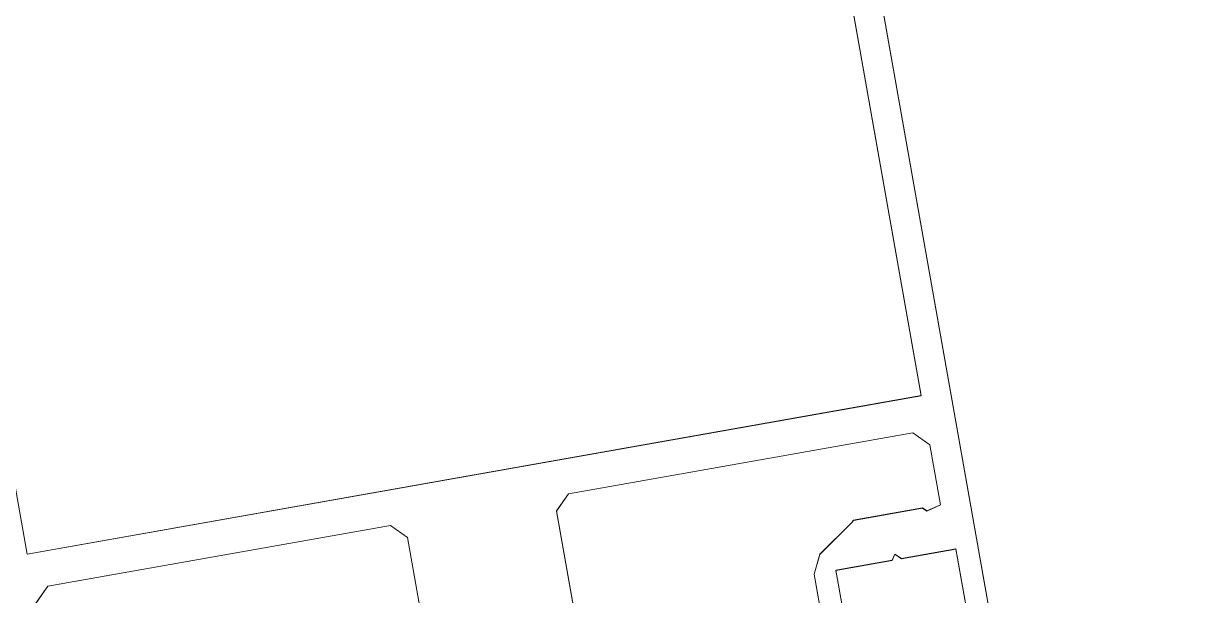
# Model space of a CAD drawing. Header units: millimetres. Extents: x -13407 to 8063098, y -2635 to 109271.
# Drawn here: x 15205.8 to 15283.3, y 50772.5 to 50810.3 of the extents above; entities that cross this region are included whole.
import ezdxf

# ---------------------------------------------------------------- set-up
doc = ezdxf.new("R2010")
doc.units = ezdxf.units.MM
for name, color, linetype, lineweight in [('АР_Перегородки витражные', 152, 'Continuous', 13), ('АР_Размеры', 175, 'Continuous', 9), ('АР_Сущ Несущая стена', 202, 'Continuous', 30)]:
    doc.layers.add(name, color=color, linetype=linetype, lineweight=lineweight)

# ---------------------------------------------------------------- blocks, each defined once
blk = doc.blocks.new('стойка витр.')
at = {"color": 253, "lineweight": 0, "ltscale": 100, "transparency": 33554687}
for points in [[(-13.70890040838276, 26.86717441076325), (-12.4510803312005, 26.30097287951503), (-4.305940852005733, 4.821667629301373), (-4.8720624113339, 3.563811556159635), (-32.68827406296623, -6.984337978748954)], [(-29.14341260807123, -16.33238676948531), (-1.327200956468005, -5.784237234569446), (-0.06938087928574532, -6.350438765824947), (8.118987008783733, -27.94374036834779), (7.552865449426463, -29.20159644143132), (3.790811872313498, -30.62819989795389), (3.216969908826286, -29.80262791351561), (3.358505795680685, -29.48817839122057), (1.715760294842767, -25.15614305267809), (1.558535533695249, -25.08537510928727), (-0.902061547501944, -23.41060979175381), (-2.258247086545452, -23.27287612311193), (-7.844300284108613, -25.39115610946465)], [(-6.413508587575052, -26.41332106186019), (-1.739484192192322, -24.64089033441996), (-0.3993375533900689, -28.17495120693638), (0.02910832117777318, -28.2732586849088), (-0.1831955090747215, -28.74493296838773), (1.113700732850702, -32.16493950470613), (-3.560323662532028, -33.93737023214635)], [(-3.953589570330223, -35.65123370236688), (88.61521743849153, -0.5483364844694734)]]:
    blk.add_lwpolyline(points, dxfattribs=at)
blk.add_lwpolyline([(63.8117502759269, 56.26367979055794), (85.07351613373612, 0.1949089383633691), (10.63088292890461, -28.03438542609365), (-10.63088292890461, 28.03438542610093)], close=True, dxfattribs=at)
blk = doc.blocks.new('A$Cf7573d2c')
at = {"color": 253, "lineweight": 0, "ltscale": 100, "transparency": 33554687}
for points in [[(0.383111719507724, -68.9911861994915), (1.153479301603511, -67.84697061266343), (23.69935076951515, -63.44384321071266), (24.84361533320043, -64.21413804324402), (30.5457701429259, -93.41157833833131)], [(40.35800122097135, -91.49528498963627), (34.65584641124588, -62.29784469456354), (35.42621399322525, -61.15362910773547), (58.09174236247782, -56.72713314443536), (59.23600692604668, -57.49742797698127), (60.00720510957763, -61.44628830635338), (59.09662615950219, -61.87256248592166), (58.81057523435447, -61.67998580618587), (54.2634303990053, -62.56802679647808), (54.16714205907192, -62.71105225903739), (52.10111491696443, -64.85369285246998), (51.73646704759449, -66.1671774207789), (52.88157409906853, -72.03060903266305)], [(54.13055739959236, -70.79285833732865), (53.17241072526667, -65.88674279826228), (56.88195725227706, -65.16228173740092), (57.05116537061986, -64.75657391108689), (57.48024175828323, -65.04543893066875), (61.07007052085828, -64.34435831751034), (62.02821719518397, -69.25047385657672)], [(63.65112125000451, -69.92735530684877), (44.67507682216819, 27.23800458030018)]]:
    blk.add_lwpolyline(points, dxfattribs=at)
blk.add_lwpolyline([(-15.50815186044201, 12.37879323330708), (43.34474334609695, 23.8725514558173), (58.60503199696541, -54.26656991802156), (-0.247863209573552, -65.76032814054633)], close=True, dxfattribs=at)
at = {"layer": 'АР_Перегородки витражные', "color": 253, "rotation": 80.28340479355269}
blk.add_blockref('стойка витр.', (29.17858439369593, -60.01344902928395), dxfattribs=at)
blk = doc.blocks.new('A$Ceb335dd1')
at = {"color": 253, "ltscale": 100}
blk.add_blockref('A$Cf7573d2c', (-1134.886042496091, -175.8273236685572), dxfattribs=at)
blk = doc.blocks.new('A$C99cbc27b')
at = {"color": 253, "ltscale": 100, "rotation": 359}
blk.add_blockref('A$Ceb335dd1', (-1224.726875122171, -6398.015814709244), dxfattribs=at)

msp = doc.modelspace()

# ---------------------------------------------------------------- linework, layer by layer
at = {"layer": 'АР_Сущ Несущая стена', "color": 253, "lineweight": 18, "ltscale": 100}
msp.add_arc((14687.49876052706, 60278.90682983314), 9778.654617052323, 272.5925479651556, 356.6353913737195, dxfattribs=at)

# ---------------------------------------------------------------- block references
at = {"color": 253, "ltscale": 100, "rotation": 359}
msp.add_blockref('A$Ceb335dd1', (16345.21027881699, 50996.992681314), dxfattribs=at)
at = {"layer": 'АР_Размеры', "color": 253, "ltscale": 100}
msp.add_blockref('A$C99cbc27b', (17569.93839202856, 57394.99999999997), dxfattribs=at)

doc.saveas('drawing.dxf')
